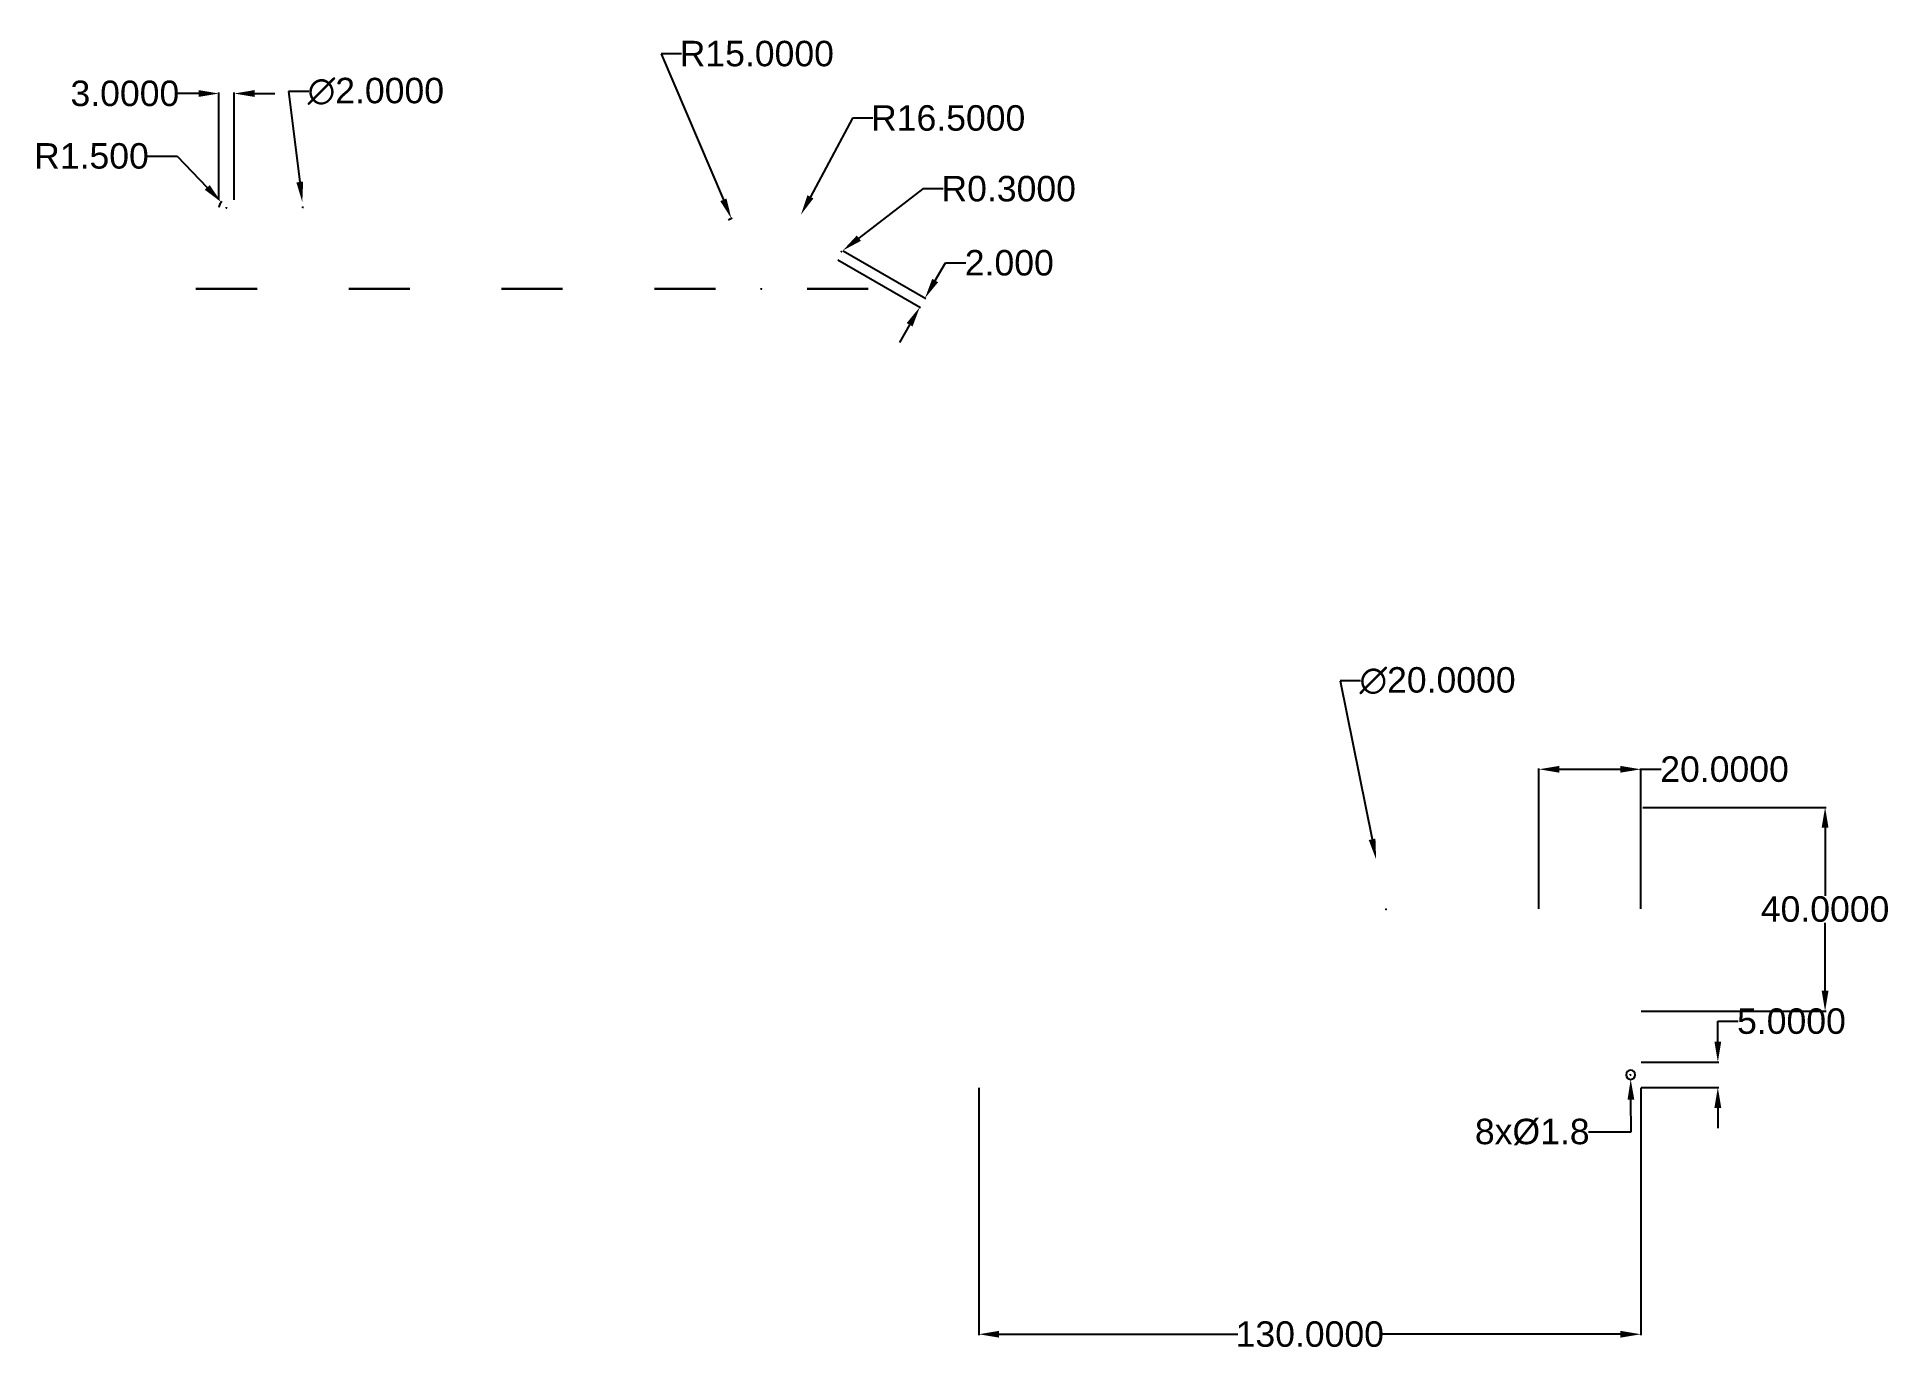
# Model space of a CAD drawing. Header units: inches. Extents: x -13011 to -12647, y 4556 to 4814.
import ezdxf

# ---------------------------------------------------------------- set-up
doc = ezdxf.new("R2010")
doc.units = ezdxf.units.IN
doc.header["$LTSCALE"] = 0.1
doc.header["$MEASUREMENT"] = 0
doc.linetypes.add('CENTERX2', pattern=[4, 2.5, -0.5, 0.5, -0.5])
doc.layers.get('0').update_dxf_attribs({"lineweight": 25})
doc.layers.get('Defpoints').update_dxf_attribs({"lineweight": 25})
doc.styles.get("Standard").update_dxf_attribs({"font": 'arial.ttf'})
doc.dimstyles.get("Standard").update_dxf_attribs({"dimtxt": 5, "dimasz": 4, "dimexe": 0.18, "dimexo": 0.0625, "dimgap": 0.09, "dimtad": 0, "dimtih": 1, "dimtoh": 1, "dimdec": 4, "dimzin": 0, "dimdsep": 46, "dimtxsty": 'Standard', "dimcen": 0.09, "dimadec": 0, "dimazin": 0, "dimtfac": 1, "dimtdec": 4, "dimtofl": 0, "dimtmove": 0, "dimatfit": 3, "dimfxl": 1, "dimtolj": 1, "dimtzin": 0, "dimarcsym": 0})

# ---------------------------------------------------------------- blocks, each defined once
blk = doc.blocks.new('A$C55acaeca')
at = {"linetype": 'Continuous', "extrusion": (-1.80203e-16, 1, -1.63397e-06)}
h = blk.add_hatch(color=8, dxfattribs=at)
h.paths.add_polyline_path([(-12249.18, -43.05), (-12248.18, -43.05), (-12248.18, -42.05), (-12249.18, -42.05), (-12249.18, -18.69), (-12259.18, -18.69), (-12259.18, -59.05), (-12260.18, -59.05), (-12260.18, -61.05), (-12248.18, -61.05), (-12248.18, -59.05), (-12249.18, -59.05)])
h.paths.add_polyline_path([(-12380.18, -61.05), (-12368.18, -61.05), (-12368.18, -59.05), (-12369.18, -59.05), (-12369.18, -18.69), (-12379.18, -18.69), (-12379.18, -59.05), (-12380.18, -59.05)])
h.paths.add_polyline_path([(-12290.18, -61.05), (-12278.18, -61.05), (-12278.18, -59.05), (-12279.18, -59.05), (-12279.18, -18.69), (-12289.18, -18.69), (-12289.18, -59.05), (-12290.18, -59.05)])
h.paths.add_polyline_path([(-12350.18, -61.05), (-12338.18, -61.05), (-12338.18, -59.05), (-12339.18, -59.05), (-12339.18, -18.69), (-12349.18, -18.69), (-12349.18, -59.05), (-12350.18, -59.05)])
h.paths.add_polyline_path([(-12320.18, -61.05), (-12308.18, -61.05), (-12308.18, -59.05), (-12309.18, -59.05), (-12309.18, -18.69), (-12319.18, -18.69), (-12319.18, -59.05), (-12320.18, -59.05)])
for p, q in [((12248.18, -4677.55, -43.04), (12249.18, -4677.55, -43.04)), ((12248.18, -4677.55, -42.04), (12248.18, -4677.55, -43.04)), ((12249.18, -4677.55, -42.04), (12248.18, -4677.55, -42.04)), ((12248.18, -4677.55, -61.04), (12260.18, -4677.55, -61.04)), ((12248.18, -4677.55, -59.04), (12248.18, -4677.55, -61.04)), ((12249.18, -4677.55, -59.04), (12248.18, -4677.55, -59.04)), ((12249.18, -4677.55, -18.68), (12249.18, -4677.55, -42.04)), ((12259.18, -4677.55, -18.68), (12249.18, -4677.55, -18.68)), ((12249.18, -4677.55, -43.04), (12249.18, -4677.55, -59.04)), ((12259.18, -4677.55, -59.04), (12259.18, -4677.55, -18.68)), ((12260.18, -4677.55, -59.04), (12259.18, -4677.55, -59.04)), ((12260.18, -4677.55, -61.04), (12260.18, -4677.55, -59.04)), ((12278.18, -4677.55, -61.04), (12290.18, -4677.55, -61.04)), ((12278.18, -4677.55, -59.04), (12278.18, -4677.55, -61.04)), ((12279.18, -4677.55, -59.04), (12278.18, -4677.55, -59.04)), ((12279.18, -4677.55, -18.68), (12279.18, -4677.55, -59.04)), ((12289.18, -4677.55, -18.68), (12279.18, -4677.55, -18.68)), ((12289.18, -4677.55, -59.04), (12289.18, -4677.55, -18.68)), ((12290.18, -4677.55, -59.04), (12289.18, -4677.55, -59.04)), ((12290.18, -4677.55, -61.04), (12290.18, -4677.55, -59.04)), ((12308.18, -4677.55, -61.04), (12320.18, -4677.55, -61.04)), ((12308.18, -4677.55, -59.04), (12308.18, -4677.55, -61.04)), ((12309.18, -4677.55, -59.04), (12308.18, -4677.55, -59.04)), ((12309.18, -4677.55, -18.68), (12309.18, -4677.55, -59.04)), ((12319.18, -4677.55, -18.68), (12309.18, -4677.55, -18.68)), ((12319.18, -4677.55, -59.04), (12319.18, -4677.55, -18.68)), ((12320.18, -4677.55, -59.04), (12319.18, -4677.55, -59.04)), ((12320.18, -4677.55, -61.04), (12320.18, -4677.55, -59.04)), ((12338.18, -4677.55, -61.04), (12350.18, -4677.55, -61.04)), ((12338.18, -4677.55, -59.04), (12338.18, -4677.55, -61.04)), ((12339.18, -4677.55, -59.04), (12338.18, -4677.55, -59.04)), ((12339.18, -4677.55, -18.68), (12339.18, -4677.55, -59.04)), ((12349.18, -4677.55, -18.68), (12339.18, -4677.55, -18.68)), ((12349.18, -4677.55, -59.04), (12349.18, -4677.55, -18.68)), ((12350.18, -4677.55, -59.04), (12349.18, -4677.55, -59.04)), ((12350.18, -4677.55, -61.04), (12350.18, -4677.55, -59.04)), ((12368.18, -4677.55, -61.04), (12380.18, -4677.55, -61.04)), ((12368.18, -4677.55, -59.04), (12368.18, -4677.55, -61.04)), ((12369.18, -4677.55, -59.04), (12368.18, -4677.55, -59.04)), ((12369.18, -4677.55, -18.68), (12369.18, -4677.55, -59.04)), ((12379.18, -4677.55, -18.68), (12369.18, -4677.55, -18.68)), ((12379.18, -4677.55, -59.04), (12379.18, -4677.55, -18.68)), ((12380.18, -4677.55, -59.04), (12379.18, -4677.55, -59.04)), ((12380.18, -4677.55, -61.04), (12380.18, -4677.55, -59.04))]:
    blk.add_line(p, q, dxfattribs=at)
blk = doc.blocks.new('*D22')
at = {"color": 0, "linetype": 'Continuous', "lineweight": -2, "transparency": 16777216}
for p, q in [((-12825.64, 4607.49), (-12825.64, 4558.93)), ((-12695.64, 4607.49), (-12695.64, 4558.93)), ((-12821.64, 4559.11), (-12774.75, 4559.11)), ((-12699.64, 4559.11), (-12746.53, 4559.11))]:
    blk.add_line(p, q, dxfattribs=at)
at = {"color": 0, "linetype": 'Continuous', "transparency": 16777216}
for points in [[(-12821.64, 4559.77), (-12821.64, 4558.44), (-12825.64, 4559.11)], [(-12699.64, 4559.77), (-12699.64, 4558.44), (-12695.64, 4559.11)]]:
    blk.add_solid(points, dxfattribs=at)
at = {"layer": 'Defpoints', "color": 0, "linetype": 'Continuous', "transparency": 16777216}
for p in [(-12825.64, 4607.55, -1.39), (-12695.64, 4607.55, -1.39), (-12695.64, 4559.11)]:
    blk.add_point(p, dxfattribs=at)
at = {"color": 0, "linetype": 'Continuous', "transparency": 16777216, "insert": (-12760.64, 4559.11), "char_height": 5, "attachment_point": 5}
blk.add_mtext('\\A1;130.0000', dxfattribs=at)
blk = doc.blocks.new('*D25')
at = {"color": 0, "linetype": 'Continuous', "lineweight": -2, "transparency": 16777216}
for p, q in [((-12697.73, 4610.05), (-12697.55, 4610.05)), ((-12697.64, 4609.96), (-12697.64, 4610.14)), ((-12697.52, 4598.82), (-12697.59, 4605.15)), ((-12705.9, 4598.82), (-12697.52, 4598.82))]:
    blk.add_line(p, q, dxfattribs=at)
at = {"color": 0, "linetype": 'Continuous', "transparency": 16777216}
blk.add_solid([(-12696.92, 4605.16), (-12698.25, 4605.14), (-12697.63, 4609.15)], dxfattribs=at)
at = {"layer": 'Defpoints', "color": 0, "linetype": 'Continuous', "transparency": 16777216}
for p in [(-12697.65, 4610.95, -1.39), (-12697.63, 4609.15, -1.39)]:
    blk.add_point(p, dxfattribs=at)
at = {"color": 0, "linetype": 'Continuous', "transparency": 16777216, "insert": (-12716.96, 4598.82), "char_height": 5, "attachment_point": 5}
blk.add_mtext('\\A1;8x%%C1.8', dxfattribs=at)
blk = doc.blocks.new('*D33')
at = {"color": 0, "linetype": 'Continuous', "lineweight": -2, "transparency": 16777216}
for p, q in [((-12715.64, 4642.61), (-12715.64, 4670.2)), ((-12711.64, 4670.02), (-12699.64, 4670.02)), ((-12695.64, 4642.61), (-12695.64, 4670.2)), ((-12695.64, 4670.02), (-12691.64, 4670.02))]:
    blk.add_line(p, q, dxfattribs=at)
at = {"color": 0, "linetype": 'Continuous', "transparency": 16777216}
for points in [[(-12711.64, 4670.69), (-12711.64, 4669.36), (-12715.64, 4670.02)], [(-12699.64, 4670.69), (-12699.64, 4669.36), (-12695.64, 4670.02)]]:
    blk.add_solid(points, dxfattribs=at)
at = {"layer": 'Defpoints', "color": 0, "linetype": 'Continuous', "transparency": 16777216}
for p in [(-12695.64, 4670.02), (-12715.64, 4642.55), (-12695.64, 4642.55)]:
    blk.add_point(p, dxfattribs=at)
at = {"color": 0, "linetype": 'Continuous', "transparency": 16777216, "insert": (-12679.2, 4670.02), "char_height": 5, "attachment_point": 5}
blk.add_mtext('\\A1;20.0000', dxfattribs=at)
blk = doc.blocks.new('*D34')
at = {"color": 0, "linetype": 'Continuous', "lineweight": -2, "transparency": 16777216}
for p, q in [((-12695.27, 4662.55), (-12659.28, 4662.55)), ((-12659.46, 4658.55), (-12659.46, 4645.19)), ((-12659.46, 4626.55), (-12659.46, 4639.91)), ((-12695.58, 4622.55), (-12659.28, 4622.55))]:
    blk.add_line(p, q, dxfattribs=at)
at = {"color": 0, "linetype": 'Continuous', "transparency": 16777216}
for points in [[(-12660.13, 4658.55), (-12658.79, 4658.55), (-12659.46, 4662.55)], [(-12660.13, 4626.55), (-12658.79, 4626.55), (-12659.46, 4622.55)]]:
    blk.add_solid(points, dxfattribs=at)
at = {"layer": 'Defpoints', "color": 0, "linetype": 'Continuous', "transparency": 16777216}
for p in [(-12695.33, 4662.55), (-12695.64, 4622.55), (-12659.46, 4622.55)]:
    blk.add_point(p, dxfattribs=at)
at = {"color": 0, "linetype": 'Continuous', "transparency": 16777216, "insert": (-12659.46, 4642.55), "char_height": 5, "attachment_point": 5}
blk.add_mtext('\\A1;40.0000', dxfattribs=at)
blk = doc.blocks.new('*D35')
at = {"color": 0, "linetype": 'Continuous', "lineweight": -2, "transparency": 16777216}
for p, q in [((-12750.68, 4687.41), (-12754.68, 4687.41)), ((-12754.68, 4687.41), (-12748.41, 4656.28)), ((-12745.73, 4642.55), (-12745.55, 4642.55)), ((-12745.64, 4642.46), (-12745.64, 4642.64))]:
    blk.add_line(p, q, dxfattribs=at)
at = {"color": 0, "linetype": 'Continuous', "transparency": 16777216}
blk.add_solid([(-12747.75, 4656.41), (-12749.06, 4656.14), (-12747.62, 4652.35)], dxfattribs=at)
at = {"layer": 'Defpoints', "color": 0, "linetype": 'Continuous', "transparency": 16777216}
for p in [(-12747.62, 4652.35), (-12743.67, 4632.75)]:
    blk.add_point(p, dxfattribs=at)
at = {"color": 0, "linetype": 'Continuous', "transparency": 16777216, "insert": (-12735.55, 4687.41), "char_height": 5, "attachment_point": 5}
blk.add_mtext('\\A1;∅20.0000', dxfattribs=at)
blk = doc.blocks.new('*D38')
at = {"color": 0, "linetype": 'Continuous', "lineweight": -2, "transparency": 16777216}
for p, q in [((-12680.52, 4616.55), (-12680.52, 4620.55)), ((-12680.52, 4620.55), (-12676.52, 4620.55)), ((-12695.58, 4612.55), (-12680.34, 4612.55)), ((-12695.58, 4607.55), (-12680.34, 4607.55)), ((-12680.52, 4603.55), (-12680.52, 4599.55))]:
    blk.add_line(p, q, dxfattribs=at)
at = {"color": 0, "linetype": 'Continuous', "transparency": 16777216}
for points in [[(-12681.19, 4616.55), (-12679.85, 4616.55), (-12680.52, 4612.55)], [(-12681.19, 4603.55), (-12679.85, 4603.55), (-12680.52, 4607.55)]]:
    blk.add_solid(points, dxfattribs=at)
at = {"layer": 'Defpoints', "color": 0, "linetype": 'Continuous', "transparency": 16777216}
for p in [(-12695.64, 4612.55, -2.5), (-12680.52, 4612.55), (-12695.64, 4607.55)]:
    blk.add_point(p, dxfattribs=at)
at = {"color": 0, "linetype": 'Continuous', "transparency": 16777216, "insert": (-12666.06, 4620.55), "char_height": 5, "attachment_point": 5}
blk.add_mtext('\\A1;5.0000', dxfattribs=at)
blk = doc.blocks.new('*D39')
at = {"color": 0, "linetype": 'Continuous', "lineweight": -2, "transparency": 16777216}
for p, q in [((-12978.84, 4802.69), (-12982.84, 4802.69)), ((-12974.84, 4781.83), (-12974.84, 4802.87)), ((-12971.84, 4781.83), (-12971.84, 4802.87)), ((-12967.84, 4802.69), (-12963.84, 4802.69))]:
    blk.add_line(p, q, dxfattribs=at)
at = {"color": 0, "linetype": 'Continuous', "transparency": 16777216}
for points in [[(-12978.84, 4803.36), (-12978.84, 4802.02), (-12974.84, 4802.69)], [(-12967.84, 4803.36), (-12967.84, 4802.02), (-12971.84, 4802.69)]]:
    blk.add_solid(points, dxfattribs=at)
at = {"layer": 'Defpoints', "color": 0, "linetype": 'Continuous', "transparency": 16777216}
for p in [(-12974.84, 4802.69), (-12974.84, 4781.77), (-12971.84, 4781.77)]:
    blk.add_point(p, dxfattribs=at)
at = {"color": 0, "linetype": 'Continuous', "transparency": 16777216, "insert": (-12993.3, 4802.69), "char_height": 5, "attachment_point": 5}
blk.add_mtext('\\A1;3.0000', dxfattribs=at)
blk = doc.blocks.new('*D40')
at = {"color": 0, "linetype": 'Continuous', "lineweight": -2, "transparency": 16777216}
for p, q in [((-12957.2, 4803.11), (-12961.2, 4803.11)), ((-12961.2, 4803.11), (-12958.96, 4785.32)), ((-12958.43, 4780.36), (-12958.25, 4780.36)), ((-12958.34, 4780.27), (-12958.34, 4780.45))]:
    blk.add_line(p, q, dxfattribs=at)
at = {"color": 0, "linetype": 'Continuous', "transparency": 16777216}
blk.add_solid([(-12958.3, 4785.4), (-12959.62, 4785.24), (-12958.46, 4781.35)], dxfattribs=at)
at = {"layer": 'Defpoints', "color": 0, "linetype": 'Continuous', "transparency": 16777216}
for p in [(-12958.46, 4781.35), (-12958.21, 4779.37)]:
    blk.add_point(p, dxfattribs=at)
at = {"color": 0, "linetype": 'Continuous', "transparency": 16777216, "insert": (-12944.02, 4803.11), "char_height": 5, "attachment_point": 5}
blk.add_mtext('\\A1;∅2.0000', dxfattribs=at)
blk = doc.blocks.new('*D41')
at = {"color": 0, "linetype": 'Continuous', "lineweight": -2, "transparency": 16777216}
for p, q in [((-12988.95, 4790.41), (-12983, 4790.41)), ((-12983, 4790.41), (-12977.13, 4784.25)), ((-12973.43, 4780.27), (-12973.25, 4780.27)), ((-12973.34, 4780.18), (-12973.34, 4780.36))]:
    blk.add_line(p, q, dxfattribs=at)
blk.add_arc((-12973.34, 4780.27), 1.5, 126.7351, 177.6125, dxfattribs=at)
at = {"color": 0, "linetype": 'Continuous', "transparency": 16777216}
blk.add_solid([(-12976.65, 4784.71), (-12977.61, 4783.79), (-12974.37, 4781.36)], dxfattribs=at)
at = {"layer": 'Defpoints', "color": 0, "linetype": 'Continuous', "transparency": 16777216}
for p in [(-12974.37, 4781.36), (-12973.34, 4780.27)]:
    blk.add_point(p, dxfattribs=at)
at = {"color": 0, "linetype": 'Continuous', "transparency": 16777216, "insert": (-12999.86, 4790.41), "char_height": 5, "attachment_point": 5}
blk.add_mtext('\\A1;R1.500', dxfattribs=at)
blk = doc.blocks.new('*D42')
at = {"color": 0, "linetype": 'Continuous', "lineweight": -2, "transparency": 16777216}
for p, q in [((-12850.44, 4797.86), (-12858.68, 4782.42)), ((-12846.44, 4797.86), (-12850.44, 4797.86)), ((-12868.44, 4764.34), (-12868.26, 4764.34)), ((-12868.35, 4764.25), (-12868.35, 4764.43))]:
    blk.add_line(p, q, dxfattribs=at)
at = {"color": 0, "linetype": 'Continuous', "transparency": 16777216}
blk.add_solid([(-12859.27, 4782.73), (-12858.1, 4782.1), (-12860.57, 4778.89)], dxfattribs=at)
at = {"layer": 'Defpoints', "color": 0, "linetype": 'Continuous', "transparency": 16777216}
for p in [(-12860.57, 4778.89), (-12868.35, 4764.34)]:
    blk.add_point(p, dxfattribs=at)
at = {"color": 0, "linetype": 'Continuous', "transparency": 16777216, "insert": (-12831.64, 4797.86), "char_height": 5, "attachment_point": 5}
blk.add_mtext('\\A1;R16.5000', dxfattribs=at)
blk = doc.blocks.new('*D43')
at = {"color": 0, "linetype": 'Continuous', "lineweight": -2, "transparency": 16777216}
for p, q in [((-12884.01, 4810.5), (-12888.01, 4810.5)), ((-12888.01, 4810.5), (-12875.78, 4781.82)), ((-12868.41, 4764.34), (-12868.23, 4764.34)), ((-12868.32, 4764.25), (-12868.32, 4764.43))]:
    blk.add_line(p, q, dxfattribs=at)
blk.add_arc((-12868.32, 4764.34), 15, 112.4127, 115.8272, dxfattribs=at)
at = {"color": 0, "linetype": 'Continuous', "transparency": 16777216}
blk.add_solid([(-12875.17, 4782.08), (-12876.39, 4781.56), (-12874.21, 4778.14)], dxfattribs=at)
at = {"layer": 'Defpoints', "color": 0, "linetype": 'Continuous', "transparency": 16777216}
for p in [(-12874.21, 4778.14), (-12868.32, 4764.34)]:
    blk.add_point(p, dxfattribs=at)
at = {"color": 0, "linetype": 'Continuous', "transparency": 16777216, "insert": (-12869.22, 4810.5), "char_height": 5, "attachment_point": 5}
blk.add_mtext('\\A1;R15.0000', dxfattribs=at)
blk = doc.blocks.new('*D44')
at = {"color": 0, "linetype": 'Continuous', "lineweight": -2, "transparency": 16777216}
for p, q in [((-12853.28, 4770.03), (-12837.06, 4760.67)), ((-12852.27, 4771.78), (-12836.05, 4762.42)), ((-12834.2, 4765.97), (-12832.2, 4769.43)), ((-12832.2, 4769.43), (-12828.2, 4769.43)), ((-12839.21, 4757.29), (-12841.21, 4753.83))]:
    blk.add_line(p, q, dxfattribs=at)
at = {"color": 0, "linetype": 'Continuous', "transparency": 16777216}
for points in [[(-12834.78, 4766.3), (-12833.62, 4765.64), (-12836.2, 4762.51)], [(-12839.79, 4757.63), (-12838.63, 4756.96), (-12837.21, 4760.76)]]:
    blk.add_solid(points, dxfattribs=at)
at = {"layer": 'Defpoints', "color": 0, "linetype": 'Continuous', "transparency": 16777216}
for p in [(-12853.34, 4770.07), (-12852.33, 4771.82), (-12836.2, 4762.51)]:
    blk.add_point(p, dxfattribs=at)
at = {"color": 0, "linetype": 'Continuous', "transparency": 16777216, "insert": (-12819.64, 4769.43), "char_height": 5, "attachment_point": 5}
blk.add_mtext('\\A1;2.000', dxfattribs=at)
blk = doc.blocks.new('*D46')
at = {"color": 0, "linetype": 'Continuous', "lineweight": -2, "transparency": 16777216}
for p, q in [((-12836.61, 4783.98), (-12849.18, 4774.29)), ((-12832.61, 4783.98), (-12836.61, 4783.98)), ((-12852.68, 4771.67), (-12852.5, 4771.67)), ((-12852.59, 4771.58), (-12852.59, 4771.76))]:
    blk.add_line(p, q, dxfattribs=at)
at = {"color": 0, "linetype": 'Continuous', "transparency": 16777216}
blk.add_solid([(-12849.59, 4774.82), (-12848.77, 4773.76), (-12852.35, 4771.85)], dxfattribs=at)
at = {"layer": 'Defpoints', "color": 0, "linetype": 'Continuous', "transparency": 16777216}
for p in [(-12852.59, 4771.67), (-12852.35, 4771.85)]:
    blk.add_point(p, dxfattribs=at)
at = {"color": 0, "linetype": 'Continuous', "transparency": 16777216, "insert": (-12819.76, 4783.98), "char_height": 5, "attachment_point": 5}
blk.add_mtext('\\A1;R0.3000', dxfattribs=at)

msp = doc.modelspace()

# ---------------------------------------------------------------- linework, layer by layer
at = {"extrusion": (-1.44222e-16, -8.32667e-17, -1)}
msp.add_circle((12697.64213, 4610.05144, -20.225), 0.9, dxfattribs=at)

# ---------------------------------------------------------------- block references
at = {"linetype": 'CENTERX2'}
msp.add_blockref('A$C55acaeca', (-25227.51906, 9441.90974, 92.65423), dxfattribs=at)

# ---------------------------------------------------------------- dimensions: what is measured, and where the dimension line sits
at = {"linetype": 'Continuous'}
for center, mpoint, picture, middle in [((-12868.32475, 4764.34026, 73.97123), (-12874.20987, 4778.13756, 73.97123), '*D43', (-12869.2184, 4810.49904, 73.97123)), ((-12868.347, 4764.33898, 73.97123), (-12860.57016, 4778.89132, 73.97123), '*D42', (-12831.64016, 4797.85638, 73.97123)), ((-12852.58672, 4771.66535, 73.97123), (-12852.34913, 4771.84852, 73.97123), '*D46', (-12819.7607, 4783.97934, 73.97123))]:
    dim = msp.add_radius_dim(center=center, mpoint=mpoint, dimstyle='Standard', dxfattribs=at)
    dim.commit()
    dim.dimension.update_dxf_attribs({"geometry": picture, "text_midpoint": middle, "dimtype": 164})
for base, p1, p2, picture, middle in [((-12974.83686, 4802.69073, 73.97123), (-12971.83686, 4781.77239, 73.97123), (-12974.83686, 4781.77239, 73.97123), '*D39', (-12993.29521, 4802.69073, 73.97123)), ((-12695.64213, 4670.02268, 72.58571), (-12715.64213, 4642.55142, 72.58571), (-12695.64213, 4642.55142, 72.58571), '*D33', (-12679.19708, 4670.02268, 72.58571)), ((-12695.64213, 4559.10545, 24.11053), (-12825.64213, 4607.55144, 22.72501), (-12695.64213, 4607.55144, 22.72501), '*D22', (-12760.64213, 4559.10545, 24.11053))]:
    dim = msp.add_linear_dim(base=base, p1=p1, p2=p2, dimstyle='Standard', dxfattribs=at)
    dim.commit()
    dim.dimension.update_dxf_attribs({"geometry": picture, "text_midpoint": middle})
for p1, p2, picture, middle in [((-12958.21223, 4779.36615, 73.97123), (-12958.46169, 4781.35053, 73.97123), '*D40', (-12944.01746, 4803.11299, 73.97123)), ((-12743.66786, 4632.74824, 72.58571), (-12747.61639, 4652.35459, 72.58571), '*D35', (-12735.55358, 4687.40879, 72.58571))]:
    dim = msp.add_diameter_dim_2p(p1=p1, p2=p2, dimstyle='Standard', dxfattribs=at)
    dim.commit()
    dim.dimension.update_dxf_attribs({"geometry": picture, "text_midpoint": middle, "dimtype": 163})
dim = msp.add_radius_dim(center=(-12973.33696, 4780.27239, 73.97123), mpoint=(-12974.37153, 4781.35837, 73.97123), text='R1.500', dimstyle='Standard', dxfattribs=at)
dim.commit()
dim.dimension.update_dxf_attribs({"geometry": '*D41', "text_midpoint": (-12999.863, 4790.41223, 73.97123), "dimtype": 164})
dim = msp.add_aligned_dim(p1=(-12853.33696, 4770.06591, 73.97123), p2=(-12852.32692, 4771.81535, 73.97123), distance=-18.61951, text='2.000', dimstyle='Standard', dxfattribs=at)
dim.commit()
dim.dimension.update_dxf_attribs({"geometry": '*D44', "text_midpoint": (-12819.64162, 4769.4338, 73.97123)})
for base, p1, p2, picture, middle in [((-12659.46063, 4622.55142, 72.58571), (-12695.32865, 4662.55142, 72.58571), (-12695.64213, 4622.55142, 72.58571), '*D34', (-12659.46063, 4642.55142, 72.58571)), ((-12680.51988, 4612.55144, 22.72501), (-12695.64213, 4607.55144, 22.72501), (-12695.64213, 4612.55144, 20.22501), '*D38', (-12666.05983, 4620.55144, 22.72501))]:
    dim = msp.add_linear_dim(base=base, p1=p1, p2=p2, angle=90, dimstyle='Standard', dxfattribs=at)
    dim.commit()
    dim.dimension.update_dxf_attribs({"geometry": picture, "text_midpoint": middle})
dim = msp.add_diameter_dim_2p(p1=(-12697.65222, 4610.95138, 22.72501), p2=(-12697.63204, 4609.1515, 22.72501), text='8x%%C1.8', dimstyle='Standard', dxfattribs=at)
dim.commit()
dim.dimension.update_dxf_attribs({"geometry": '*D25', "text_midpoint": (-12716.95756, 4598.82446, 24.11053), "dimtype": 163})

doc.saveas('drawing.dxf')
